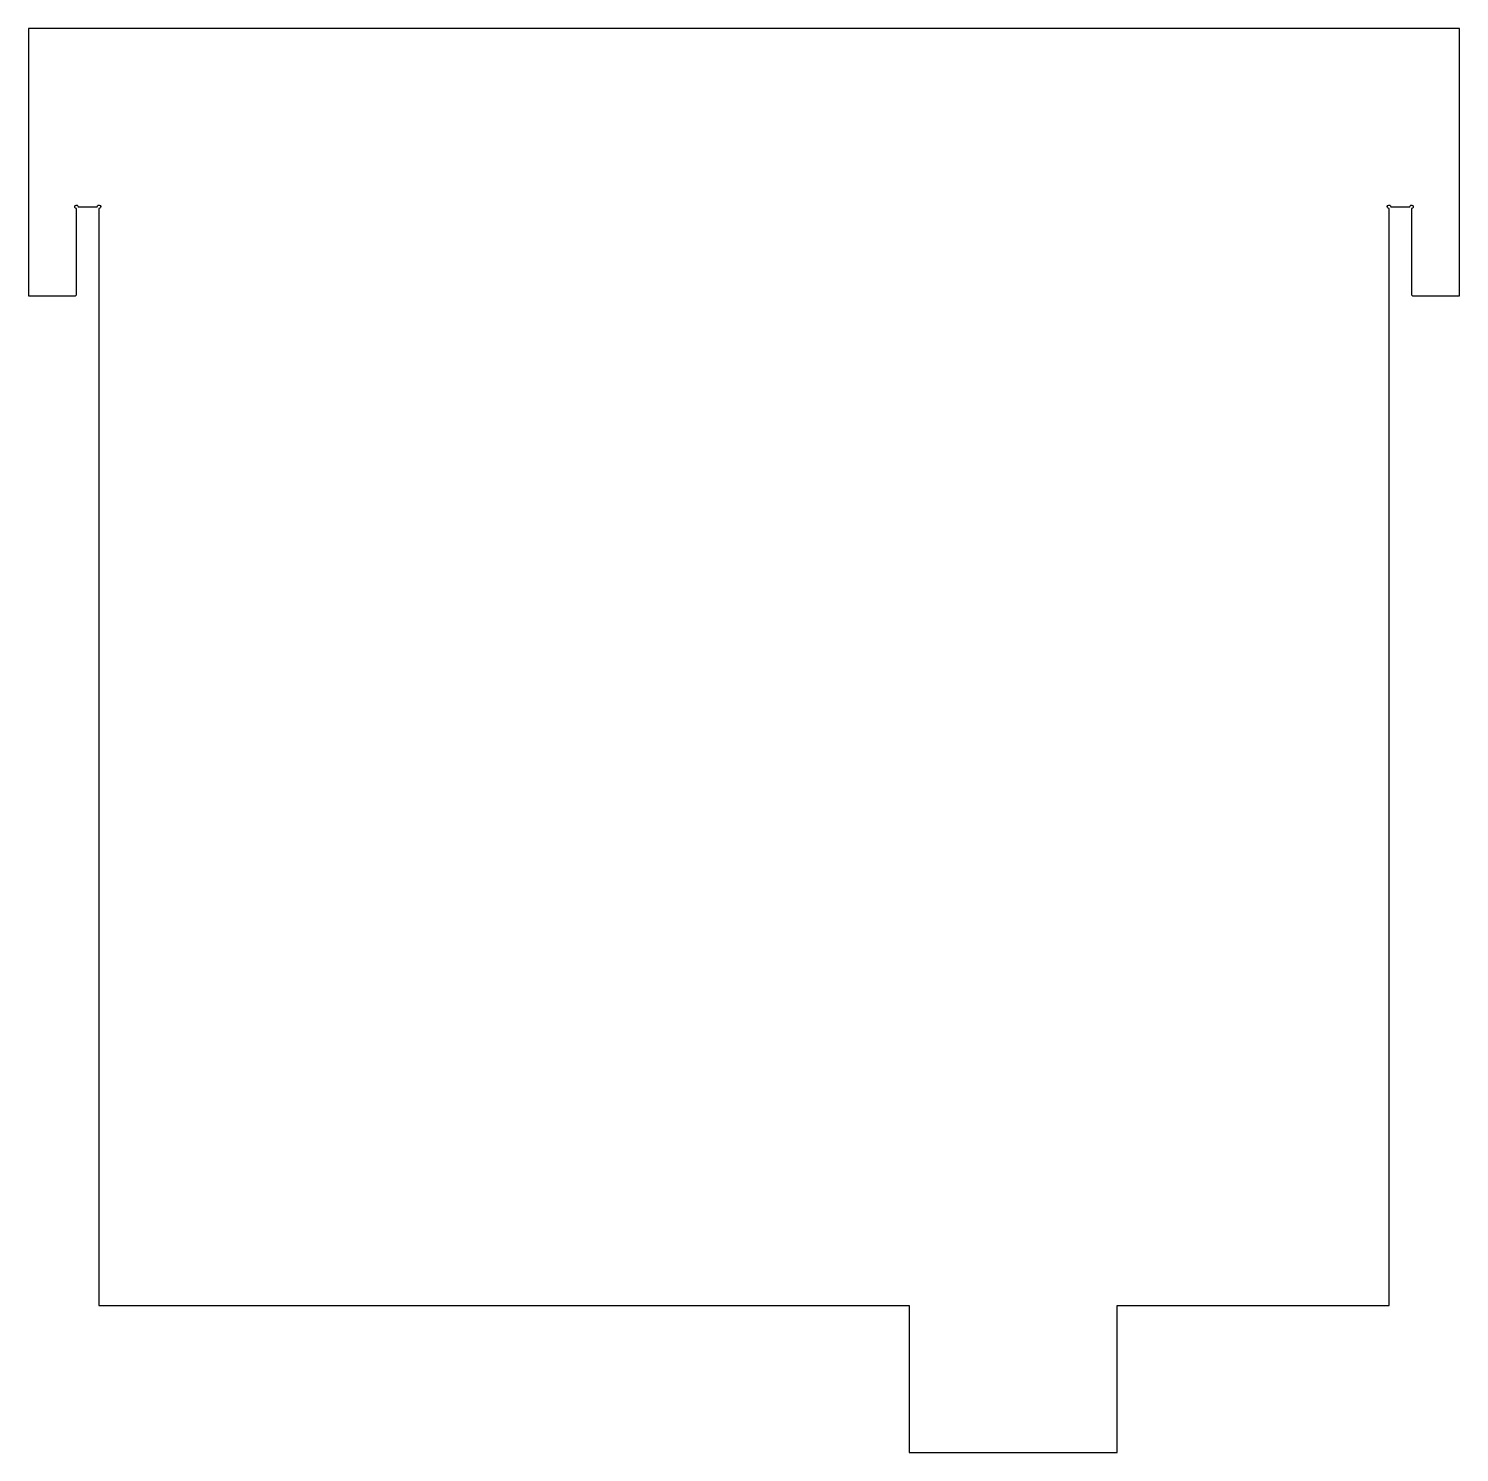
# Model space of a CAD drawing. Header units: millimetres. Extents: x -100 to 100, y -110 to 90.
import ezdxf

# ---------------------------------------------------------------- set-up
doc = ezdxf.new("R2010")
doc.units = ezdxf.units.MM

msp = doc.modelspace()

# ---------------------------------------------------------------- linework, layer by layer
msp.add_lwpolyline([(93.65, 52.31, 0.414214), (93.9, 52.06), (100.37, 52.06), (100.37, 89.56), (-100.37, 89.56), (-100.37, 52.06), (-93.9, 52.06, 0.414214), (-93.65, 52.31), (-93.65, 64.31, -2.414214), (-93.4, 64.56), (-90.75, 64.56, -2.414214), (-90.5, 64.31), (-90.5, -89.56), (23.15, -89.56), (23.15, -110.16), (52.35, -110.16), (52.35, -89.56), (90.5, -89.56), (90.5, 64.31, -2.414214), (90.75, 64.56), (93.4, 64.56, -2.414214), (93.65, 64.31)], format="xyb", close=True)

doc.saveas('drawing.dxf')
